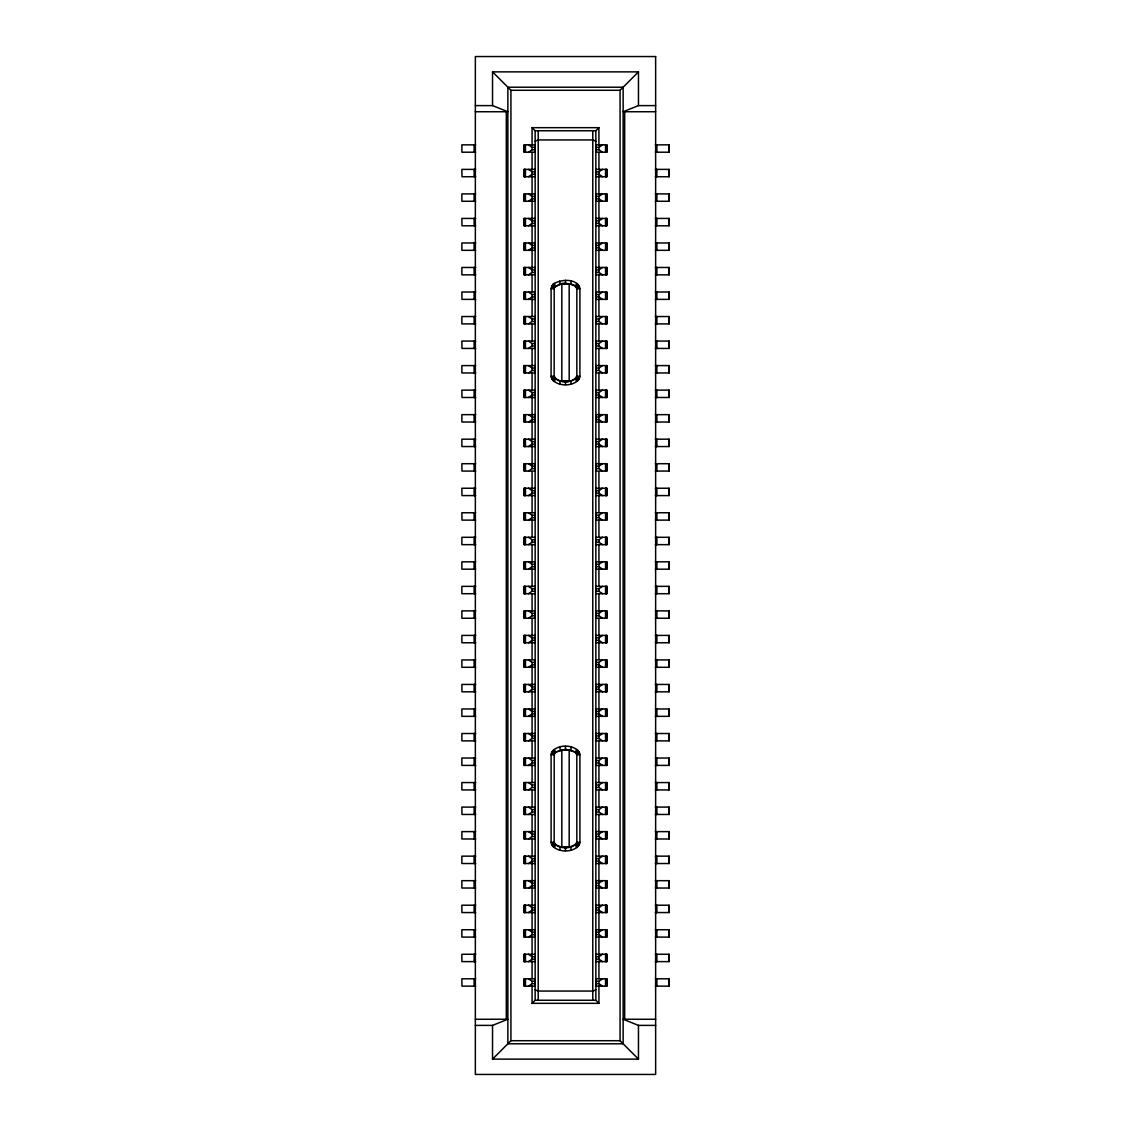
<?xml version="1.0" encoding="UTF-8"?>
<svg xmlns="http://www.w3.org/2000/svg" width="1131" height="1131" viewBox="0 0 1131 1131"><rect width="100%" height="100%" fill="white"/><g stroke="black" fill="none" stroke-linecap="round" stroke-linejoin="round"><path stroke-width="1.5" d="M554.204 288.193L554.162 376.255C557.018 383.635 573.983 383.55 576.838 376.255L576.838 288.716C575.905 283.627 568.37 283.669 564.27 283.471C561.089 281.732 552.013 289.776 555.052 286.553L552.889 284.376L551.094 288.716L551.094 376.255C553.511 387.777 577.489 387.777 579.906 376.255L579.906 288.716C577.474 277.816 560.057 278.989 552.889 284.376M554.204 754.221L554.162 842.284C557.018 849.664 573.983 849.579 576.838 842.284L576.796 754.207L575.311 752.087L570.575 750.122L561.824 749.811L555.689 752.087L554.204 754.221L555.689 752.087L565.5 749.457L575.311 752.087L576.838 754.745L579.906 754.745L579.906 842.284C577.489 853.806 553.511 853.806 551.094 842.284L551.094 754.745C553.511 743.223 577.489 743.223 579.906 754.745M555.052 286.553L554.162 288.716L551.094 288.716M551.094 376.255L554.162 376.255C557.102 383.565 573.898 383.565 576.838 376.255L579.906 376.255M552.889 750.404L555.052 752.567L554.162 754.745L551.094 754.745M578.111 846.624L575.948 844.447L576.838 842.284L579.906 842.284M576.796 376.779L575.948 378.433L578.111 380.596M576.796 842.807L575.948 844.447M571.367 281.138L570.575 284.093L561.824 283.782L555.01 286.595M559.633 383.833L560.425 380.878L570.575 380.878L571.367 383.833M571.367 747.167L570.575 750.122L560.425 750.122L559.633 747.167M559.633 849.862L560.425 846.907L569.176 847.218L575.99 844.405M559.633 281.138L560.425 284.093L569.176 283.782L575.311 286.058L576.838 283.4M554.162 381.571L555.689 378.913M575.311 752.087L576.838 749.429M554.162 847.6L555.689 844.942L561.824 847.218L570.575 846.907L571.367 849.862M535.147 150.112L535.147 146.945M535.147 174.641L535.147 171.474M535.147 199.169L535.147 196.002M535.147 223.698L535.147 220.517M595.853 150.112L595.853 146.945M535.147 248.226L535.147 245.045M595.853 174.641L595.853 171.474M535.147 272.755L535.147 269.574M595.853 199.169L595.853 196.002M535.147 297.283L535.147 294.102M595.853 223.698L595.853 220.517M535.147 321.812L535.147 318.631M595.853 248.226L595.853 245.045M535.147 346.34L535.147 343.16M595.853 272.755L595.853 269.574M535.147 370.869L535.147 367.688M595.853 297.283L595.853 294.102M535.147 395.398L535.147 392.217M595.853 321.812L595.853 318.631M535.147 419.926L535.147 416.745M595.853 346.34L595.853 343.16M535.147 444.455L535.147 441.274M595.853 370.869L595.853 367.688M535.147 468.983L535.147 465.802M595.853 395.398L595.853 392.217M535.147 493.512L535.147 490.331M595.853 419.926L595.853 416.745M535.147 518.026L535.147 514.859M595.853 444.455L595.853 441.274M535.147 542.555L535.147 539.388M595.853 468.983L595.853 465.802M535.147 567.083L535.147 563.917M595.853 493.512L595.853 490.331M535.147 591.612L535.147 588.445M595.853 518.026L595.853 514.859M535.147 616.141L535.147 612.974M595.853 542.555L595.853 539.388M535.147 640.669L535.147 637.488M595.853 567.083L595.853 563.917M535.147 665.198L535.147 662.017M595.853 591.612L595.853 588.445M535.147 689.726L535.147 686.545M595.853 616.141L595.853 612.974M535.147 714.255L535.147 711.074M595.853 640.669L595.853 637.488M535.147 738.783L535.147 735.602M595.853 665.198L595.853 662.017M535.147 763.312L535.147 760.131M595.853 689.726L595.853 686.545M535.147 787.84L535.147 784.66M595.853 714.255L595.853 711.074M535.147 812.369L535.147 809.188M595.853 738.783L595.853 735.602M535.147 836.898L535.147 833.717M595.853 763.312L595.853 760.131M535.147 861.426L535.147 858.245M595.853 787.84L595.853 784.66M535.147 885.955L535.147 882.774M595.853 812.369L595.853 809.188M535.147 910.483L535.147 907.302M595.853 836.898L595.853 833.717M535.147 934.998L535.147 931.831M595.853 861.426L595.853 858.245M535.147 959.526L535.147 956.359M595.853 885.955L595.853 882.774M535.147 984.055L535.147 980.888M595.853 910.483L595.853 907.302M595.853 934.998L595.853 931.831M595.853 959.526L595.853 956.359M595.853 984.055L595.853 980.888M655.641 1019.257L623.139 1019.257L638.464 1025.393L638.464 1059.125L620.071 1040.718L620.071 90.282L638.464 71.875L638.464 105.607L623.139 111.743L655.641 111.743M598.921 985.667L598.921 1003.324L595.853 1000.256L595.853 130.744L598.921 127.676L598.921 145.334M579.906 288.716L576.838 288.716L575.948 286.553L578.111 284.376M552.889 380.596L555.052 378.433M575.948 752.567L578.111 750.404M552.889 846.624L555.052 844.447L554.162 842.284L551.094 842.284M532.079 985.667L532.079 1003.324L535.147 1000.256L535.147 130.744L532.079 127.676L532.079 145.334M475.359 1019.257L507.861 1019.257L492.536 1025.393L492.536 1059.125L510.929 1040.718L510.929 90.282L492.536 71.875L492.536 105.607L507.861 111.743L475.359 111.743M528.474 152.204L532.079 149.759L534.836 149.759M528.474 176.733L532.079 174.287L534.836 174.287M596.164 147.299L598.921 147.299L602.526 144.853M528.474 201.261L532.079 198.816L534.836 198.816M596.164 171.827L598.921 171.827L602.526 169.381M528.474 225.79L532.079 223.344L534.836 223.344M596.164 196.356L598.921 196.356L602.526 193.91M528.474 250.319L532.079 247.873L534.836 247.873M596.164 220.884L598.921 220.884L602.526 218.439M528.474 274.847L532.079 272.387L534.836 272.387M596.164 245.413L598.921 245.413L602.526 242.967M528.474 299.376L532.079 296.916L534.836 296.916M596.164 269.941L598.921 269.941L602.526 267.481M528.474 323.904L532.079 321.444L534.836 321.444M596.164 294.47L598.921 294.47L602.526 292.01M528.474 348.433L532.079 345.973L534.836 345.973M596.164 318.999L598.921 318.999L602.526 316.539M528.474 372.961L532.079 370.501L534.836 370.501M596.164 343.527L598.921 343.527L602.526 341.067M528.474 397.49L532.079 395.03L534.836 395.03M596.164 368.056L598.921 368.056L602.526 365.596M528.474 422.019L532.079 419.559L534.836 419.559M596.164 392.584L598.921 392.584L602.526 390.124M528.474 446.547L532.079 444.087L534.836 444.087M596.164 417.113L598.921 417.113L602.526 414.653M528.474 471.062L532.079 468.616L534.836 468.616M596.164 441.641L598.921 441.641L602.526 439.181M528.474 495.59L532.079 493.144L534.836 493.144M596.164 466.156L598.921 466.156L602.526 463.71M528.474 520.119L532.079 517.673L534.836 517.673M596.164 490.684L598.921 490.684L602.526 488.239M528.474 544.647L532.079 542.201L534.836 542.201M596.164 515.213L598.921 515.213L602.526 512.767M528.474 569.176L532.079 566.73L534.836 566.73M596.164 539.741L598.921 539.741L602.526 537.296M528.474 593.704L532.079 591.259L534.836 591.259M596.164 564.27L598.921 564.27L602.526 561.824M528.474 618.233L532.079 615.787L534.836 615.787M596.164 588.799L598.921 588.799L602.526 586.353M528.474 642.761L532.079 640.316L534.836 640.316M596.164 613.327L598.921 613.327L602.526 610.881M528.474 667.29L532.079 664.844L534.836 664.844M596.164 637.856L598.921 637.856L602.526 635.41M528.474 691.819L532.079 689.359L534.836 689.359M596.164 662.384L598.921 662.384L602.526 659.939M528.474 716.347L532.079 713.887L534.836 713.887M596.164 686.913L598.921 686.913L602.526 684.453M528.474 740.876L532.079 738.416L534.836 738.416M596.164 711.441L598.921 711.441L602.526 708.981M528.474 765.404L532.079 762.944L534.836 762.944M596.164 735.97L598.921 735.97L602.526 733.51M528.474 789.933L532.079 787.473L534.836 787.473M596.164 760.499L598.921 760.499L602.526 758.039M528.474 814.461L532.079 812.001L534.836 812.001M596.164 785.027L598.921 785.027L602.526 782.567M528.474 838.99L532.079 836.53L534.836 836.53M596.164 809.556L598.921 809.556L602.526 807.096M528.474 863.519L532.079 861.059L534.836 861.059M596.164 834.084L598.921 834.084L602.526 831.624M528.474 888.033L532.079 885.587L534.836 885.587M596.164 858.613L598.921 858.613L602.526 856.153M528.474 912.561L532.079 910.116L534.836 910.116M596.164 883.127L598.921 883.127L602.526 880.681M528.474 937.09L532.079 934.644L534.836 934.644M596.164 907.656L598.921 907.656L602.526 905.21M528.474 961.619L532.079 959.173L534.836 959.173M596.164 932.184L598.921 932.184L602.526 929.739M528.474 986.147L532.079 983.701L534.836 983.701M596.164 956.713L598.921 956.713L602.526 954.267M596.164 981.241L598.921 981.241L602.526 978.796M576.428 287.189L579.086 285.648M551.914 379.323L554.572 377.796M576.428 753.204L579.086 751.677M551.914 845.352L554.572 843.811M535.147 141.219L538.215 139.947L592.785 139.947L595.853 141.219M595.853 989.781L592.785 991.053L538.215 991.053L535.147 989.781M576.739 287.924L579.694 287.133M551.306 377.839L554.261 377.047M576.739 753.953L579.694 753.161M551.306 843.867L554.261 843.076M492.536 71.875L638.464 71.875M510.929 90.282L620.071 90.282M475.359 105.607L492.536 105.607M638.464 105.607L655.641 105.607M532.079 127.676L598.921 127.676M535.147 130.744L595.853 130.744M475.67 144.853L461.872 144.853L461.872 152.204L475.67 152.204M535.147 144.853L524.105 144.853L524.105 152.204L535.147 152.204M595.853 144.853L606.895 144.853L606.895 152.204L595.853 152.204M655.33 144.853L669.128 144.853L669.128 152.204L655.33 152.204M528.474 144.853L532.079 147.299L534.836 147.299M596.164 149.759L598.921 149.759L602.526 152.204M475.67 169.381L461.872 169.381L461.971 176.733L475.67 176.733M535.147 169.381L524.105 169.381L524.105 176.733L535.147 176.733M595.853 169.381L606.895 169.381L606.895 176.733L595.853 176.733M655.33 169.381L669.128 169.381L669.128 176.733L655.33 176.733M528.474 169.381L532.079 171.827L534.836 171.827M596.164 174.287L598.921 174.287L602.526 176.733M475.67 193.91L461.872 193.91L461.872 201.261L475.67 201.261M535.147 193.91L524.105 193.91L524.105 201.261L535.147 201.261M595.853 193.91L606.895 193.91L606.895 201.261L595.853 201.261M655.33 193.91L669.128 193.91L669.128 201.261L655.33 201.261M528.474 193.91L532.079 196.356L534.836 196.356M596.164 198.816L598.921 198.816L602.526 201.261M475.67 218.439L461.872 218.439L461.971 225.79L475.67 225.79M535.147 225.79L524.105 225.79L524.105 218.439L535.147 218.439M595.853 218.439L606.895 218.439L606.895 225.79L595.853 225.79M655.33 218.439L669.128 218.439L669.128 225.79L655.33 225.79M528.474 218.439L532.079 220.884L534.836 220.884M596.164 223.344L598.921 223.344L602.526 225.79M475.67 242.967L461.872 242.967L461.872 250.319L475.67 250.319M535.147 250.319L524.105 250.319L524.105 242.967L535.147 242.967M595.853 242.967L606.895 242.967L606.895 250.319L595.853 250.319M655.33 242.967L669.128 242.967L669.128 250.319L655.33 250.319M528.474 242.967L532.079 245.413L534.836 245.413M596.164 247.873L598.921 247.873L602.526 250.319M475.67 267.481L461.872 267.481L461.872 274.847L475.67 274.847M535.147 274.847L524.105 274.847L524.105 267.481L535.147 267.481M595.853 267.481L606.895 267.481L606.895 274.847L595.853 274.847M655.33 267.481L669.128 267.481L669.128 274.847L655.33 274.847M528.474 267.481L532.079 269.941L534.836 269.941M596.164 272.387L598.921 272.387L602.526 274.847M564.27 283.471L566.73 283.471M475.67 292.01L461.872 292.01L461.971 299.376L475.67 299.376M535.147 299.376L524.105 299.376L524.105 292.01L535.147 292.01M595.853 292.01L606.895 292.01L606.895 299.376L595.853 299.376M655.33 292.01L669.128 292.01L669.128 299.376L655.33 299.376M528.474 292.01L532.079 294.47L534.836 294.47M596.164 296.916L598.921 296.916L602.526 299.376M475.67 316.539L461.872 316.539L461.872 323.904L475.67 323.904M535.147 323.904L524.105 323.904L524.105 316.539L535.147 316.539M595.853 316.539L606.895 316.539L606.895 323.904L595.853 323.904M655.33 316.539L669.128 316.539L669.128 323.904L655.33 323.904M528.474 316.539L532.079 318.999L534.836 318.999M596.164 321.444L598.921 321.444L602.526 323.904M475.67 341.067L461.872 341.067L461.971 348.433L475.67 348.433M535.147 348.433L524.105 348.433L524.105 341.067L535.147 341.067M595.853 341.067L606.895 341.067L606.895 348.433L595.853 348.433M655.33 341.067L669.128 341.067L669.128 348.433L655.33 348.433M528.474 341.067L532.079 343.527L534.836 343.527M596.164 345.973L598.921 345.973L602.526 348.433M475.67 365.596L461.872 365.596L461.872 372.961L475.67 372.961M535.147 372.961L524.105 372.961L524.105 365.596L535.147 365.596M595.853 365.596L606.895 365.596L606.895 372.961L595.853 372.961M655.33 365.596L669.128 365.596L669.128 372.961L655.33 372.961M528.474 365.596L532.079 368.056L534.836 368.056M596.164 370.501L598.921 370.501L602.526 372.961M564.27 381.5L566.73 381.5M475.67 390.124L461.872 390.124L461.971 397.49L475.67 397.49M535.147 397.49L524.105 397.49L524.105 390.124L535.147 390.124M595.853 390.124L606.895 390.124L606.895 397.49L595.853 397.49M655.33 390.124L669.128 390.124L669.128 397.49L655.33 397.49M528.474 390.124L532.079 392.584L534.836 392.584M596.164 395.03L598.921 395.03L602.526 397.49M475.67 414.653L461.872 414.653L461.872 422.019L475.67 422.019M535.147 422.019L524.105 422.019L524.105 414.653L535.147 414.653M595.853 414.653L606.895 414.653L606.895 422.019L595.853 422.019M655.33 414.653L669.128 414.653L669.128 422.019L655.33 422.019M528.474 414.653L532.079 417.113L534.836 417.113M596.164 419.559L598.921 419.559L602.526 422.019M475.67 439.181L461.872 439.181L461.872 446.547L475.67 446.547M535.147 439.181L524.105 439.181L524.105 446.547L535.147 446.547M595.853 439.181L606.895 439.181L606.895 446.547L595.853 446.547M655.33 439.181L669.128 439.181L669.128 446.547L655.33 446.547M528.474 439.181L532.079 441.641L534.836 441.641M596.164 444.087L598.921 444.087L602.526 446.547M475.67 463.71L461.872 463.71L461.971 471.062L475.67 471.062M535.147 471.062L524.105 471.062L524.105 463.71L535.147 463.71M595.853 463.71L606.895 463.71L606.895 471.062L595.853 471.062M655.33 463.71L669.128 463.71L669.128 471.062L655.33 471.062M528.474 463.71L532.079 466.156L534.836 466.156M596.164 468.616L598.921 468.616L602.526 471.062M475.67 488.239L461.872 488.239L461.971 495.59L475.67 495.59M535.147 488.239L524.105 488.239L524.105 495.59L535.147 495.59M595.853 488.239L606.895 488.239L606.895 495.59L595.853 495.59M655.33 488.239L669.128 488.239L669.128 495.59L655.33 495.59M528.474 488.239L532.079 490.684L534.836 490.684M596.164 493.144L598.921 493.144L602.526 495.59M475.67 512.767L461.872 512.767L461.971 520.119L475.67 520.119M535.147 520.119L524.105 520.119L524.105 512.767L535.147 512.767M595.853 512.767L606.895 512.767L606.895 520.119L595.853 520.119M655.33 512.767L669.128 512.767L669.128 520.119L655.33 520.119M528.474 512.767L532.079 515.213L534.836 515.213M596.164 517.673L598.921 517.673L602.526 520.119M475.67 537.296L461.872 537.296L461.872 544.647L475.67 544.647M535.147 537.296L524.105 537.296L524.105 544.647L535.147 544.647M595.853 537.296L606.895 537.296L606.895 544.647L595.853 544.647M655.33 537.296L669.128 537.296L669.128 544.647L655.33 544.647M528.474 537.296L532.079 539.741L534.836 539.741M596.164 542.201L598.921 542.201L602.526 544.647M475.67 561.824L461.872 561.824L461.872 569.176L475.67 569.176M535.147 561.824L524.105 561.824L524.105 569.176L535.147 569.176M595.853 561.824L606.895 561.824L606.895 569.176L595.853 569.176M655.33 561.824L669.128 561.824L669.128 569.176L655.33 569.176M528.474 561.824L532.079 564.27L534.836 564.27M596.164 566.73L598.921 566.73L602.526 569.176M475.67 586.353L461.872 586.353L461.872 593.704L475.67 593.704M535.147 586.353L524.105 586.353L524.105 593.704L535.147 593.704M595.853 586.353L606.895 586.353L606.895 593.704L595.853 593.704M655.33 586.353L669.128 586.353L669.128 593.704L655.33 593.704M528.474 586.353L532.079 588.799L534.836 588.799M596.164 591.259L598.921 591.259L602.526 593.704M475.67 610.881L461.872 610.881L461.872 618.233L475.67 618.233M535.147 610.881L524.105 610.881L524.105 618.233L535.147 618.233M595.853 610.881L606.895 610.881L606.895 618.233L595.853 618.233M655.33 610.881L669.128 610.881L669.128 618.233L655.33 618.233M528.474 610.881L532.079 613.327L534.836 613.327M596.164 615.787L598.921 615.787L602.526 618.233M475.67 635.41L461.872 635.41L461.872 642.761L475.67 642.761M535.147 642.761L524.105 642.761L524.105 635.41L535.147 635.41M595.853 635.41L606.895 635.41L606.895 642.761L595.853 642.761M655.33 635.41L669.128 635.41L669.128 642.761L655.33 642.761M528.474 635.41L532.079 637.856L534.836 637.856M596.164 640.316L598.921 640.316L602.526 642.761M475.67 659.939L461.872 659.939L461.872 667.29L475.67 667.29M535.147 667.29L524.105 667.29L524.105 659.939L535.147 659.939M595.853 659.939L606.895 659.939L606.895 667.29L595.853 667.29M655.33 659.939L669.128 659.939L669.128 667.29L655.33 667.29M528.474 659.939L532.079 662.384L534.836 662.384M596.164 664.844L598.921 664.844L602.526 667.29M475.67 684.453L461.872 684.453L461.971 691.819L475.67 691.819M535.147 684.453L524.105 684.453L524.105 691.819L535.147 691.819M595.853 684.453L606.895 684.453L606.895 691.819L595.853 691.819M655.33 684.453L669.128 684.453L669.128 691.819L655.33 691.819M528.474 684.453L532.079 686.913L534.836 686.913M596.164 689.359L598.921 689.359L602.526 691.819M475.67 708.981L461.872 708.981L461.872 716.347L475.67 716.347M535.147 716.347L524.105 716.347L524.105 708.981L535.147 708.981M595.853 708.981L606.895 708.981L606.895 716.347L595.853 716.347M655.33 708.981L669.128 708.981L669.128 716.347L655.33 716.347M528.474 708.981L532.079 711.441L534.836 711.441M596.164 713.887L598.921 713.887L602.526 716.347M475.67 733.51L461.872 733.51L461.872 740.876L475.67 740.876M535.147 733.51L524.105 733.51L524.105 740.876L535.147 740.876M595.853 733.51L606.895 733.51L606.895 740.876L595.853 740.876M655.33 733.51L669.128 733.51L669.128 740.876L655.33 740.876M528.474 733.51L532.079 735.97L534.836 735.97M596.164 738.416L598.921 738.416L602.526 740.876M564.27 749.5L566.73 749.5M475.67 758.039L461.872 758.039L461.872 765.404L475.67 765.404M535.147 765.404L524.105 765.404L524.105 758.039L535.147 758.039M595.853 758.039L606.895 758.039L606.895 765.404L595.853 765.404M655.33 758.039L669.128 758.039L669.128 765.404L655.33 765.404M528.474 758.039L532.079 760.499L534.836 760.499M596.164 762.944L598.921 762.944L602.526 765.404M475.67 782.567L461.872 782.567L461.872 789.933L475.67 789.933M535.147 789.933L524.105 789.933L524.105 782.567L535.147 782.567M595.853 782.567L606.895 782.567L606.895 789.933L595.853 789.933M655.33 782.567L669.128 782.567L669.128 789.933L655.33 789.933M528.474 782.567L532.079 785.027L534.836 785.027M596.164 787.473L598.921 787.473L602.526 789.933M475.67 807.096L461.872 807.096L461.971 814.461L475.67 814.461M535.147 807.096L524.105 807.096L524.105 814.461L535.147 814.461M595.853 807.096L606.895 807.096L606.895 814.461L595.853 814.461M655.33 807.096L669.128 807.096L669.128 814.461L655.33 814.461M528.474 807.096L532.079 809.556L534.836 809.556M596.164 812.001L598.921 812.001L602.526 814.461M475.67 831.624L461.872 831.624L461.872 838.99L475.67 838.99M535.147 838.99L524.105 838.99L524.105 831.624L535.147 831.624M595.853 831.624L606.895 831.624L606.895 838.99L595.853 838.99M655.33 831.624L669.128 831.624L669.128 838.99L655.33 838.99M528.474 831.624L532.079 834.084L534.836 834.084M596.164 836.53L598.921 836.53L602.526 838.99M564.27 847.529L566.73 847.529M475.67 856.153L461.872 856.153L461.872 863.519L475.67 863.519M535.147 856.153L524.105 856.153L524.105 863.519L535.147 863.519M595.853 856.153L606.895 856.153L606.895 863.519L595.853 863.519M655.33 856.153L669.128 856.153L669.128 863.519L655.33 863.519M528.474 856.153L532.079 858.613L534.836 858.613M596.164 861.059L598.921 861.059L602.526 863.519M475.67 880.681L461.872 880.681L461.872 888.033L475.67 888.033M535.147 880.681L524.105 880.681L524.105 888.033L535.147 888.033M595.853 880.681L606.895 880.681L606.895 888.033L595.853 888.033M655.33 880.681L669.128 880.681L669.128 888.033L655.33 888.033M528.474 880.681L532.079 883.127L534.836 883.127M596.164 885.587L598.921 885.587L602.526 888.033M475.67 905.21L461.872 905.21L461.872 912.561L475.67 912.561M535.147 912.561L524.105 912.561L524.105 905.21L535.147 905.21M595.853 905.21L606.895 905.21L606.895 912.561L595.853 912.561M655.33 905.21L669.128 905.21L669.128 912.561L655.33 912.561M528.474 905.21L532.079 907.656L534.836 907.656M596.164 910.116L598.921 910.116L602.526 912.561M475.67 929.739L461.872 929.739L461.872 937.09L475.67 937.09M535.147 929.739L524.105 929.739L524.105 937.09L535.147 937.09M595.853 929.739L606.895 929.739L606.895 937.09L595.853 937.09M655.33 929.739L669.128 929.739L669.128 937.09L655.33 937.09M528.474 929.739L532.079 932.184L534.836 932.184M596.164 934.644L598.921 934.644L602.526 937.09M475.67 954.267L461.872 954.267L461.872 961.619L475.67 961.619M535.147 961.619L524.105 961.619L524.105 954.267L535.147 954.267M595.853 954.267L606.895 954.267L606.895 961.619L595.853 961.619M655.33 954.267L669.128 954.267L669.128 961.619L655.33 961.619M528.474 954.267L532.079 956.713L534.836 956.713M596.164 959.173L598.921 959.173L602.526 961.619M475.67 978.796L461.872 978.796L461.971 986.147L475.67 986.147M535.147 986.147L524.105 986.147L524.105 978.796L535.147 978.796M595.853 978.796L606.895 978.796L606.895 986.147L595.853 986.147M655.33 978.796L669.128 978.796L669.128 986.147L655.33 986.147M528.474 978.796L532.079 981.241L534.836 981.241M596.164 983.701L598.921 983.701L602.526 986.147M535.147 1000.256L595.853 1000.256M532.079 1003.324L598.921 1003.324M475.359 1025.393L492.536 1025.393M638.464 1025.393L655.641 1025.393M510.929 1040.718L620.071 1040.718M492.536 1059.125L638.464 1059.125M551.306 287.133L554.261 287.924M576.739 377.047L579.694 377.839M551.306 753.161L554.261 753.953M576.739 843.076L579.694 843.867M551.914 285.648L554.572 287.189M576.428 377.796L579.086 379.323M551.914 751.677L554.572 753.204M576.428 843.811L579.086 845.352M554.162 283.4L555.689 286.058M575.311 378.913L576.838 381.571M554.162 749.429L555.689 752.087M575.311 844.942L576.838 847.6M669.029 144.853L669.029 152.204M669.029 169.381L669.029 176.733M669.029 193.91L669.029 201.261M669.029 218.439L669.029 225.79M669.029 242.967L669.029 250.319M669.029 267.481L669.029 274.847M669.029 292.01L669.029 299.376M669.029 316.539L669.029 323.904M669.029 341.067L669.029 348.433M669.029 365.596L669.029 372.961M669.029 390.124L669.029 397.49M669.029 414.653L669.029 422.019M669.029 439.181L669.029 446.547M669.029 463.71L669.029 471.062M669.029 488.239L669.029 495.59M669.029 512.767L669.029 520.119M669.029 537.296L669.029 544.647M669.029 561.824L669.029 569.176M669.029 586.353L669.029 593.704M669.029 610.881L669.029 618.233M669.029 635.41L669.029 642.761M669.029 659.939L669.029 667.29M669.029 684.453L669.029 691.819M669.029 708.981L669.029 716.347M669.029 733.51L669.029 740.876M669.029 758.039L669.029 765.404M669.029 782.567L669.029 789.933M669.029 807.096L669.029 814.461M669.029 831.624L669.029 838.99M669.029 856.153L669.029 863.519M669.029 880.681L669.029 888.033M669.029 905.21L669.029 912.561M669.029 929.739L669.029 937.09M669.029 954.267L669.029 961.619M669.029 978.796L669.029 986.147M656.871 144.853L656.871 152.204M656.871 169.381L656.871 176.733M656.871 193.91L656.871 201.261M656.871 218.439L656.871 225.79M656.871 242.967L656.871 250.319M656.871 267.481L656.871 274.847M656.871 292.01L656.871 299.376M656.871 316.539L656.871 323.904M656.871 341.067L656.871 348.433M656.871 365.596L656.871 372.961M656.871 390.124L656.871 397.49M656.871 414.653L656.871 422.019M656.871 439.181L656.871 446.547M656.871 463.71L656.871 471.062M656.871 488.239L656.871 495.59M656.871 512.767L656.871 520.119M656.871 537.296L656.871 544.647M656.871 561.824L656.871 569.176M656.871 586.353L656.871 593.704M656.871 610.881L656.871 618.233M656.871 635.41L656.871 642.761M656.871 659.939L656.871 667.29M656.871 684.453L656.871 691.819M656.871 708.981L656.871 716.347M656.871 733.51L656.871 740.876M656.871 758.039L656.871 765.404M656.871 782.567L656.871 789.933M656.871 807.096L656.871 814.461M656.871 831.624L656.871 838.99M656.871 856.153L656.871 863.519M656.871 880.681L656.871 888.033M656.871 905.21L656.871 912.561M656.871 929.739L656.871 937.09M656.871 954.267L656.871 961.619M656.871 978.796L656.871 986.147M656.079 144.853L656.079 152.204M656.079 169.381L656.079 176.733M656.079 193.91L656.079 201.261M656.079 218.439L656.079 225.79M656.079 242.967L656.079 250.319M656.079 267.481L656.079 274.847M656.079 292.01L656.079 299.376M656.079 316.539L656.079 323.904M656.079 341.067L656.079 348.433M656.079 365.596L656.079 372.961M656.079 390.124L656.079 397.49M656.079 414.653L656.079 422.019M656.079 439.181L656.079 446.547M656.079 463.71L656.079 471.062M656.079 488.239L656.079 495.59M656.079 512.767L656.079 520.119M656.079 537.296L656.079 544.647M656.079 561.824L656.079 569.176M656.079 586.353L656.079 593.704M656.079 610.881L656.079 618.233M656.079 635.41L656.079 642.761M656.079 659.939L656.079 667.29M656.079 684.453L656.079 691.819M656.079 708.981L656.079 716.347M656.079 733.51L656.079 740.876M656.079 758.039L656.079 765.404M656.079 782.567L656.079 789.933M656.079 807.096L656.079 814.461M656.079 831.624L656.079 838.99M656.079 856.153L656.079 863.519M656.079 880.681L656.079 888.033M656.079 905.21L656.079 912.561M656.079 929.739L656.079 937.09M656.079 954.267L656.079 961.619M656.079 978.796L656.079 986.147M624.68 111.743L624.68 1019.257M606.725 144.853L606.782 152.204M606.725 169.381L606.782 176.733M606.725 193.91L606.782 201.261M606.725 218.439L606.782 225.79M606.782 242.967L606.725 250.319M606.782 267.481L606.725 274.847M606.725 292.01L606.782 299.376M606.782 316.539L606.725 323.904M606.782 341.067L606.725 348.433M606.725 365.596L606.782 372.961M606.725 390.124L606.782 397.49M606.725 414.653L606.782 422.019M606.782 439.181L606.725 446.547M606.725 463.71L606.782 471.062M606.782 488.239L606.725 495.59M606.725 512.767L606.782 520.119M606.725 537.296L606.782 544.647M606.725 561.824L606.782 569.176M606.782 586.353L606.725 593.704M606.782 610.881L606.725 618.233M606.782 635.41L606.725 642.761M606.782 659.939L606.725 667.29M606.782 684.453L606.725 691.819M606.782 708.981L606.725 716.347M606.782 733.51L606.725 740.876M606.725 758.039L606.782 765.404M606.725 782.567L606.782 789.933M606.725 807.096L606.782 814.461M606.782 831.624L606.725 838.99M606.782 856.153L606.725 863.519M606.782 880.681L606.725 888.033M606.725 905.21L606.782 912.561M606.725 929.739L606.782 937.09M606.782 954.267L606.725 961.619M606.725 978.796L606.782 986.147M606.273 144.853L606.273 152.204M606.273 169.381L606.273 176.733M606.273 193.91L606.273 201.261M606.273 218.439L606.273 225.79M606.273 242.967L606.273 250.319M606.273 267.481L606.273 274.847M606.273 292.01L606.273 299.376M606.273 316.539L606.273 323.904M606.273 341.067L606.273 348.433M606.273 365.596L606.273 372.961M606.273 390.124L606.273 397.49M606.273 414.653L606.273 422.019M606.273 439.181L606.273 446.547M606.273 463.71L606.273 471.062M606.273 488.239L606.273 495.59M606.273 512.767L606.273 520.119M606.273 537.296L606.273 544.647M606.273 561.824L606.273 569.176M606.273 586.353L606.273 593.704M606.273 610.881L606.273 618.233M606.273 635.41L606.273 642.761M606.273 659.939L606.273 667.29M606.273 684.453L606.273 691.819M606.273 708.981L606.273 716.347M606.273 733.51L606.273 740.876M606.273 758.039L606.273 765.404M606.273 782.567L606.273 789.933M606.273 807.096L606.273 814.461M606.273 831.624L606.273 838.99M606.273 856.153L606.273 863.519M606.273 880.681L606.273 888.033M606.273 905.21L606.273 912.561M606.273 929.739L606.273 937.09M606.273 954.267L606.273 961.619M606.273 978.796L606.273 986.147M605.552 144.853L605.552 152.204M605.552 169.381L605.552 176.733M605.552 193.91L605.552 201.261M605.552 218.439L605.552 225.79M605.552 242.967L605.552 250.319M605.552 267.481L605.552 274.847M605.552 292.01L605.552 299.376M605.552 316.539L605.552 323.904M605.552 341.067L605.552 348.433M605.552 365.596L605.552 372.961M605.552 390.124L605.552 397.49M605.552 414.653L605.552 422.019M605.552 439.181L605.552 446.547M605.552 463.71L605.552 471.062M605.552 488.239L605.552 495.59M605.552 512.767L605.552 520.119M605.552 537.296L605.552 544.647M605.552 561.824L605.552 569.176M605.552 586.353L605.552 593.704M605.552 610.881L605.552 618.233M605.552 635.41L605.552 642.761M605.552 659.939L605.552 667.29M605.552 684.453L605.552 691.819M605.552 708.981L605.552 716.347M605.552 733.51L605.552 740.876M605.552 758.039L605.552 765.404M605.552 782.567L605.552 789.933M605.552 807.096L605.552 814.461M605.552 831.624L605.552 838.99M605.552 856.153L605.552 863.519M605.552 880.681L605.552 888.033M605.552 905.21L605.552 912.561M605.552 929.739L605.552 937.09M605.552 954.267L605.552 961.619M605.552 978.796L605.552 986.147M598.921 147.299L598.921 149.759M598.921 152.402L598.921 170.046M598.921 171.827L598.921 174.287M598.921 175.347L598.921 194.772M598.921 196.356L598.921 198.816M598.921 200.06L598.921 219.485M598.921 220.884L598.921 223.344M598.921 224.772L598.921 244.197M598.921 245.413L598.921 247.873M598.921 249.499L598.921 268.909M598.921 269.941L598.921 272.387M598.921 274.211L598.921 291.869M598.921 294.47L598.921 296.916M598.921 298.923L598.921 316.581M598.921 318.999L598.921 321.444M598.921 323.636L598.921 341.293M598.921 343.527L598.921 345.973M598.921 348.362L598.921 366.006M598.921 368.056L598.921 370.501M598.921 373.074L598.921 390.732M598.921 392.584L598.921 395.03M598.921 396.02L598.921 415.445M598.921 417.113L598.921 419.559M598.921 420.732L598.921 440.157M598.921 441.641L598.921 444.087M598.921 445.458L598.921 464.869M598.921 466.156L598.921 468.616M598.921 471.938L598.921 489.582M598.921 490.684L598.921 493.144M598.921 494.883L598.921 512.541M598.921 515.213L598.921 517.673M598.921 519.596L598.921 537.253M598.921 539.741L598.921 542.201M598.921 544.322L598.921 561.966M598.921 564.27L598.921 566.73M598.921 569.034L598.921 586.678M598.921 588.799L598.921 591.259M598.921 593.747L598.921 611.404M598.921 613.327L598.921 615.787M598.921 618.459L598.921 636.117M598.921 637.856L598.921 640.316M598.921 641.418L598.921 659.062M598.921 662.384L598.921 664.844M598.921 666.131L598.921 685.542M598.921 686.913L598.921 689.359M598.921 690.843L598.921 710.268M598.921 711.441L598.921 713.887M598.921 715.555L598.921 734.98M598.921 735.97L598.921 738.416M598.921 740.268L598.921 757.926M598.921 760.499L598.921 762.944M598.921 764.994L598.921 782.638M598.921 785.027L598.921 787.473M598.921 789.707L598.921 807.364M598.921 809.556L598.921 812.001M598.921 814.419L598.921 832.077M598.921 834.084L598.921 836.53M598.921 839.131L598.921 856.789M598.921 858.613L598.921 861.059M598.921 862.091L598.921 881.501M598.921 883.127L598.921 885.587M598.921 886.803L598.921 906.228M598.921 907.656L598.921 910.116M598.921 911.515L598.921 930.94M598.921 932.184L598.921 934.644M598.921 936.228L598.921 955.653M598.921 956.713L598.921 959.173M598.921 960.954L598.921 978.598M598.921 981.241L598.921 983.701M592.785 130.744L592.785 1000.256M569.176 283.782L569.176 381.189M569.176 749.811L569.176 847.218M565.5 280.361L565.5 283.429M565.5 381.543L565.5 384.611M565.5 746.389L565.5 749.457M565.5 847.571L565.5 850.639M561.824 283.782L561.824 381.189M561.824 749.811L561.824 847.218M538.215 130.744L538.215 1000.256M532.079 147.299L532.079 149.759M532.079 152.402L532.079 170.046M532.079 171.827L532.079 174.287M532.079 175.347L532.079 194.772M532.079 196.356L532.079 198.816M532.079 200.06L532.079 219.485M532.079 220.884L532.079 223.344M532.079 224.772L532.079 244.197M532.079 245.413L532.079 247.873M532.079 249.499L532.079 268.909M532.079 269.941L532.079 272.387M532.079 274.211L532.079 291.869M532.079 294.47L532.079 296.916M532.079 298.923L532.079 316.581M532.079 318.999L532.079 321.444M532.079 323.636L532.079 341.293M532.079 343.527L532.079 345.973M532.079 348.362L532.079 366.006M532.079 368.056L532.079 370.501M532.079 373.074L532.079 390.732M532.079 392.584L532.079 395.03M532.079 396.02L532.079 415.445M532.079 417.113L532.079 419.559M532.079 420.732L532.079 440.157M532.079 441.641L532.079 444.087M532.079 445.458L532.079 464.869M532.079 466.156L532.079 468.616M532.079 471.938L532.079 489.582M532.079 490.684L532.079 493.144M532.079 494.883L532.079 512.541M532.079 515.213L532.079 517.673M532.079 519.596L532.079 537.253M532.079 539.741L532.079 542.201M532.079 544.322L532.079 561.966M532.079 564.27L532.079 566.73M532.079 569.034L532.079 586.678M532.079 588.799L532.079 591.259M532.079 593.747L532.079 611.404M532.079 613.327L532.079 615.787M532.079 618.459L532.079 636.117M532.079 637.856L532.079 640.316M532.079 641.418L532.079 659.062M532.079 662.384L532.079 664.844M532.079 666.131L532.079 685.542M532.079 686.913L532.079 689.359M532.079 690.843L532.079 710.268M532.079 711.441L532.079 713.887M532.079 715.555L532.079 734.98M532.079 735.97L532.079 738.416M532.079 740.268L532.079 757.926M532.079 760.499L532.079 762.944M532.079 764.994L532.079 782.638M532.079 785.027L532.079 787.473M532.079 789.707L532.079 807.364M532.079 809.556L532.079 812.001M532.079 814.419L532.079 832.077M532.079 834.084L532.079 836.53M532.079 839.131L532.079 856.789M532.079 858.613L532.079 861.059M532.079 862.091L532.079 881.501M532.079 883.127L532.079 885.587M532.079 886.803L532.079 906.228M532.079 907.656L532.079 910.116M532.079 911.515L532.079 930.94M532.079 932.184L532.079 934.644M532.079 936.228L532.079 955.653M532.079 956.713L532.079 959.173M532.079 960.954L532.079 978.598M532.079 981.241L532.079 983.701M525.448 144.853L525.448 152.204M525.448 169.381L525.448 176.733M525.448 193.91L525.448 201.261M525.448 218.439L525.448 225.79M525.448 242.967L525.448 250.319M525.448 267.481L525.448 274.847M525.448 292.01L525.448 299.376M525.448 316.539L525.448 323.904M525.448 341.067L525.448 348.433M525.448 365.596L525.448 372.961M525.448 390.124L525.448 397.49M525.448 414.653L525.448 422.019M525.448 439.181L525.448 446.547M525.448 463.71L525.448 471.062M525.448 488.239L525.448 495.59M525.448 512.767L525.448 520.119M525.448 537.296L525.448 544.647M525.448 561.824L525.448 569.176M525.448 586.353L525.448 593.704M525.448 610.881L525.448 618.233M525.448 635.41L525.448 642.761M525.448 659.939L525.448 667.29M525.448 684.453L525.448 691.819M525.448 708.981L525.448 716.347M525.448 733.51L525.448 740.876M525.448 758.039L525.448 765.404M525.448 782.567L525.448 789.933M525.448 807.096L525.448 814.461M525.448 831.624L525.448 838.99M525.448 856.153L525.448 863.519M525.448 880.681L525.448 888.033M525.448 905.21L525.448 912.561M525.448 929.739L525.448 937.09M525.448 954.267L525.448 961.619M525.448 978.796L525.448 986.147M524.727 144.853L524.727 152.204M524.727 169.381L524.727 176.733M524.727 193.91L524.727 201.261M524.727 218.439L524.727 225.79M524.727 242.967L524.727 250.319M524.727 267.481L524.727 274.847M524.727 292.01L524.727 299.376M524.727 316.539L524.727 323.904M524.727 341.067L524.727 348.433M524.727 365.596L524.727 372.961M524.727 390.124L524.727 397.49M524.727 414.653L524.727 422.019M524.727 439.181L524.727 446.547M524.727 463.71L524.727 471.062M524.727 488.239L524.727 495.59M524.727 512.767L524.727 520.119M524.727 537.296L524.727 544.647M524.727 561.824L524.727 569.176M524.727 586.353L524.727 593.704M524.727 610.881L524.727 618.233M524.727 635.41L524.727 642.761M524.727 659.939L524.727 667.29M524.727 684.453L524.727 691.819M524.727 708.981L524.727 716.347M524.727 733.51L524.727 740.876M524.727 758.039L524.727 765.404M524.727 782.567L524.727 789.933M524.727 807.096L524.727 814.461M524.727 831.624L524.727 838.99M524.727 856.153L524.727 863.519M524.727 880.681L524.727 888.033M524.727 905.21L524.727 912.561M524.727 929.739L524.727 937.09M524.727 954.267L524.727 961.619M524.727 978.796L524.727 986.147M524.275 144.853L524.219 152.204M524.275 169.381L524.219 176.733M524.275 193.91L524.219 201.261M524.219 218.439L524.275 225.79M524.219 242.967L524.275 250.319M524.219 267.481L524.275 274.847M524.219 292.01L524.275 299.376M524.219 316.539L524.275 323.904M524.219 341.067L524.275 348.433M524.219 365.596L524.275 372.961M524.219 390.124L524.275 397.49M524.219 414.653L524.275 422.019M524.275 439.181L524.219 446.547M524.219 463.71L524.275 471.062M524.275 488.239L524.219 495.59M524.219 512.767L524.275 520.119M524.275 537.296L524.219 544.647M524.275 561.824L524.219 569.176M524.275 586.353L524.219 593.704M524.275 610.881L524.219 618.233M524.219 635.41L524.275 642.761M524.219 659.939L524.275 667.29M524.275 684.453L524.219 691.819M524.219 708.981L524.275 716.347M524.275 733.51L524.219 740.876M524.219 758.039L524.275 765.404M524.219 782.567L524.275 789.933M524.275 807.096L524.219 814.461M524.219 831.624L524.275 838.99M524.275 856.153L524.219 863.519M524.275 880.681L524.219 888.033M524.219 905.21L524.275 912.561M524.275 929.739L524.219 937.09M524.219 954.267L524.275 961.619M524.219 978.796L524.275 986.147M506.32 111.743L506.32 1019.257M474.921 144.853L474.921 152.204M474.921 169.381L474.921 176.733M474.921 193.91L474.921 201.261M474.921 218.439L474.921 225.79M474.921 242.967L474.921 250.319M474.921 267.481L474.921 274.847M474.921 292.01L474.921 299.376M474.921 316.539L474.921 323.904M474.921 341.067L474.921 348.433M474.921 365.596L474.921 372.961M474.921 390.124L474.921 397.49M474.921 414.653L474.921 422.019M474.921 439.181L474.921 446.547M474.921 463.71L474.921 471.062M474.921 488.239L474.921 495.59M474.921 512.767L474.921 520.119M474.921 537.296L474.921 544.647M474.921 561.824L474.921 569.176M474.921 586.353L474.921 593.704M474.921 610.881L474.921 618.233M474.921 635.41L474.921 642.761M474.921 659.939L474.921 667.29M474.921 684.453L474.921 691.819M474.921 708.981L474.921 716.347M474.921 733.51L474.921 740.876M474.921 758.039L474.921 765.404M474.921 782.567L474.921 789.933M474.921 807.096L474.921 814.461M474.921 831.624L474.921 838.99M474.921 856.153L474.921 863.519M474.921 880.681L474.921 888.033M474.921 905.21L474.921 912.561M474.921 929.739L474.921 937.09M474.921 954.267L474.921 961.619M474.921 978.796L474.921 986.147M474.129 144.853L474.129 152.204M474.129 169.381L474.129 176.733M474.129 193.91L474.129 201.261M474.129 218.439L474.129 225.79M474.129 242.967L474.129 250.319M474.129 267.481L474.129 274.847M474.129 292.01L474.129 299.376M474.129 316.539L474.129 323.904M474.129 341.067L474.129 348.433M474.129 365.596L474.129 372.961M474.129 390.124L474.129 397.49M474.129 414.653L474.129 422.019M474.129 439.181L474.129 446.547M474.129 463.71L474.129 471.062M474.129 488.239L474.129 495.59M474.129 512.767L474.129 520.119M474.129 537.296L474.129 544.647M474.129 561.824L474.129 569.176M474.129 586.353L474.129 593.704M474.129 610.881L474.129 618.233M474.129 635.41L474.129 642.761M474.129 659.939L474.129 667.29M474.129 684.453L474.129 691.819M474.129 708.981L474.129 716.347M474.129 733.51L474.129 740.876M474.129 758.039L474.129 765.404M474.129 782.567L474.129 789.933M474.129 807.096L474.129 814.461M474.129 831.624L474.129 838.99M474.129 856.153L474.129 863.519M474.129 880.681L474.129 888.033M474.129 905.21L474.129 912.561M474.129 929.739L474.129 937.09M474.129 954.267L474.129 961.619M474.129 978.796L474.129 986.147M655.641 56.55L475.359 56.55L475.359 1074.45L655.641 1074.45L655.641 56.55M623.139 87.214L507.861 87.214L507.861 1043.786L623.139 1043.786L623.139 87.214"/></g></svg>
